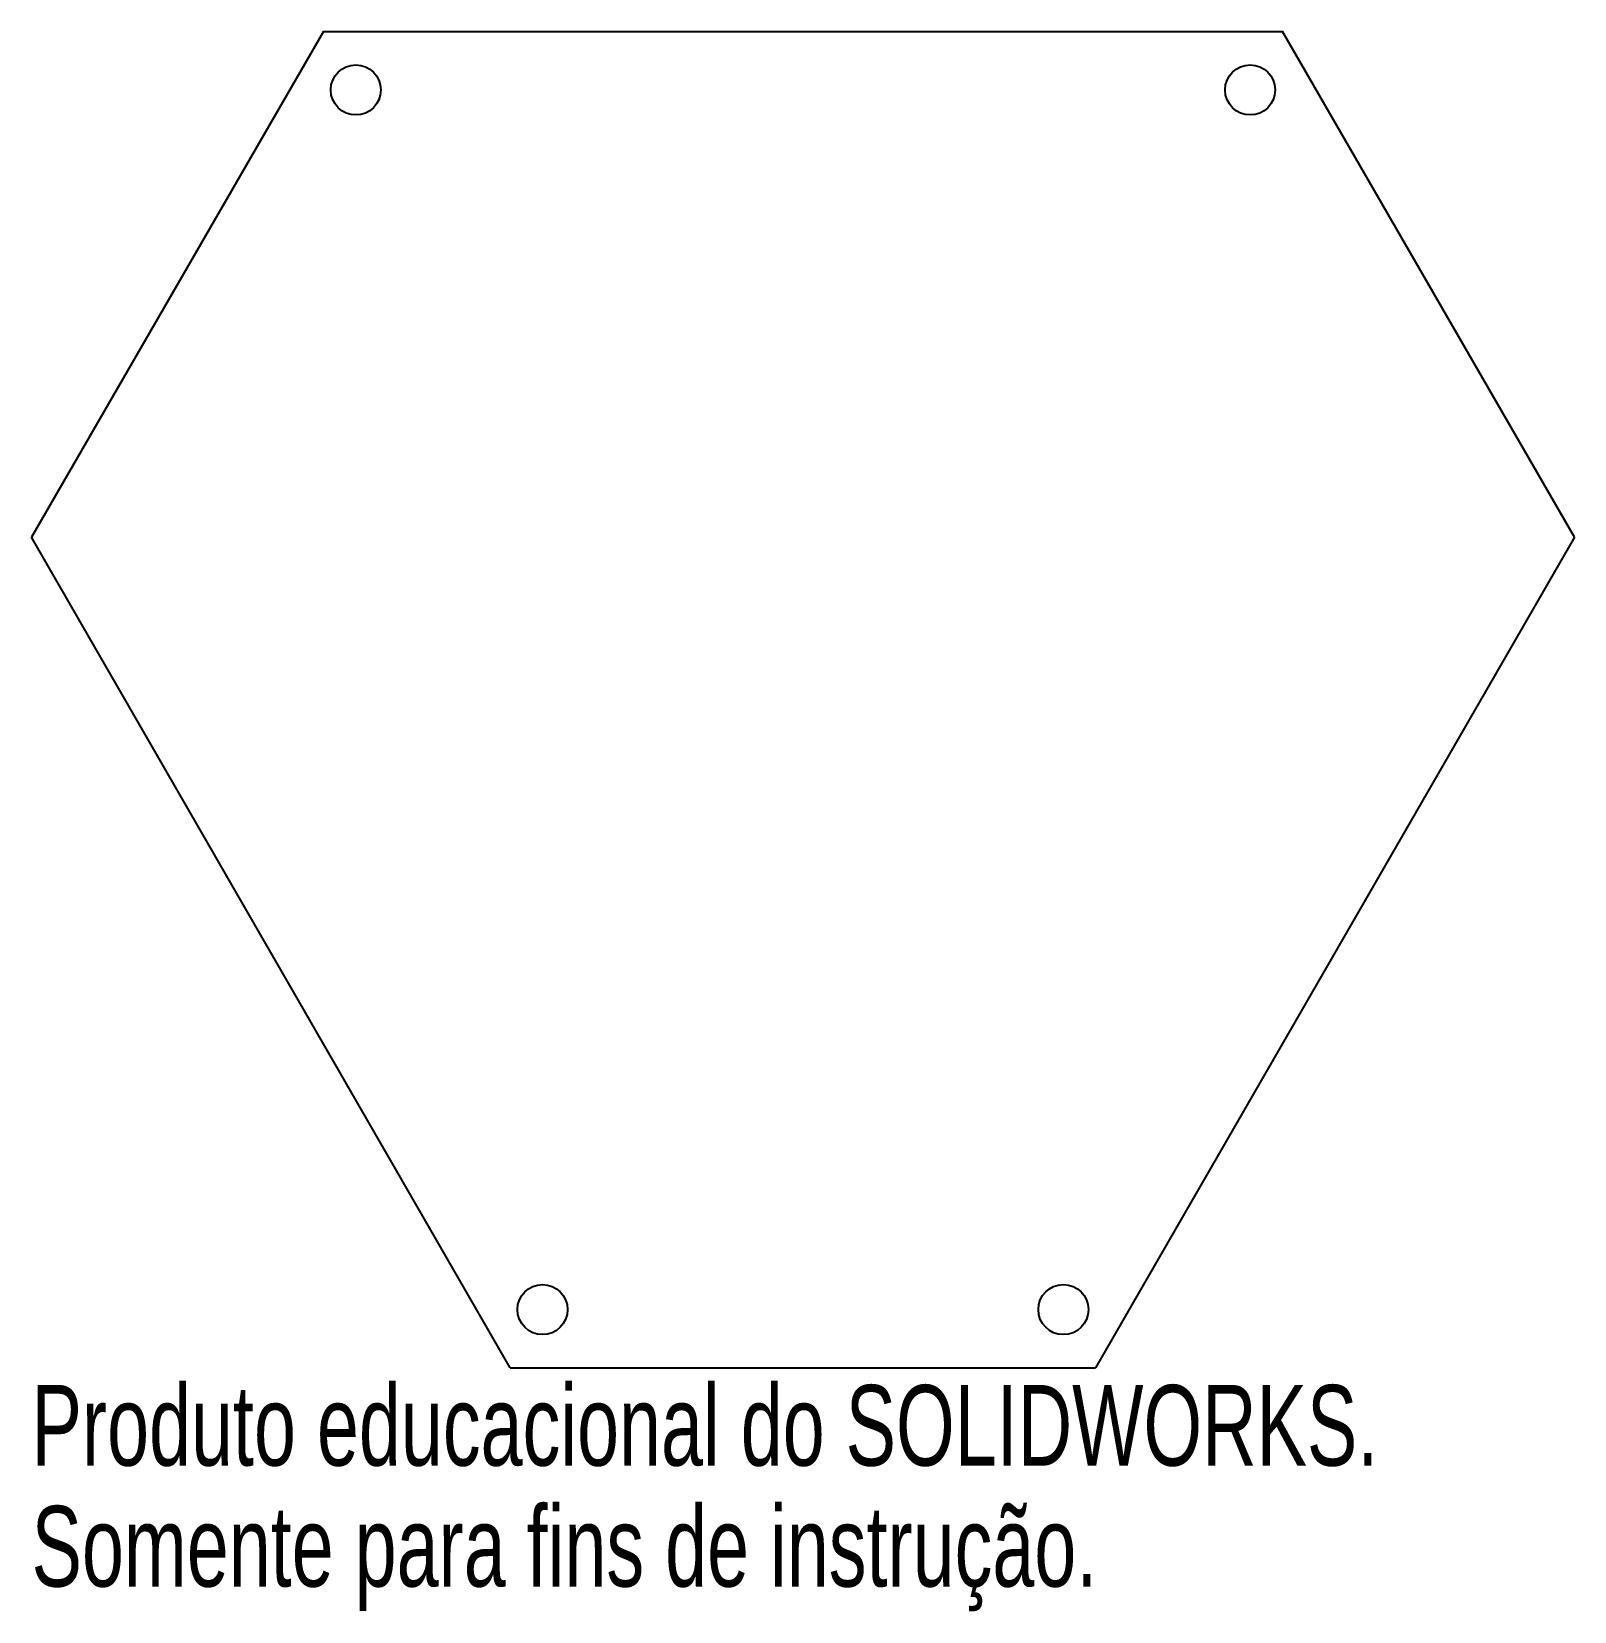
# Model space of a CAD drawing. Header units: millimetres. Extents: x -46.2 to 46.2, y -14.6 to 80.1.
import ezdxf

# ---------------------------------------------------------------- set-up
doc = ezdxf.new("R2010")
doc.units = ezdxf.units.MM
doc.styles.add('SLDTEXTSTYLE0', font='TXT', dxfattribs={"width": 0.7})

msp = doc.modelspace()

# ---------------------------------------------------------------- linework, layer by layer
at = {"color": 7, "linetype": 'Continuous', "lineweight": 25}
for p, q in [((-28.743, 80.118), (-46.239, 49.814)), ((-28.743, 80.118), (28.743, 80.118)), ((46.247, 49.799), (28.743, 80.118)), ((-17.549, 0), (-46.239, 49.814)), ((46.247, 49.799), (17.532, 0)), ((-17.549, 0), (17.532, 0))]:
    msp.add_line(p, q, dxfattribs=at)
for centre in [(-26.806, 76.618), (26.806, 76.618), (-15.612, 3.5), (15.612, 3.5)]:
    msp.add_circle(centre, 1.5, dxfattribs=at)

# ---------------------------------------------------------------- texts
at = {"color": 7, "linetype": 'Continuous', "char_height": 4.83362, "attachment_point": 1, "style": 'SLDTEXTSTYLE0'}
for s, insert in [('Produto educacional do SOLIDWORKS.', (-46.239, -1.02)), ('Somente para fins de instrução.', (-46.239, -8.27))]:
    msp.add_mtext(s, dxfattribs=dict(at, insert=insert))

doc.saveas('drawing.dxf')
